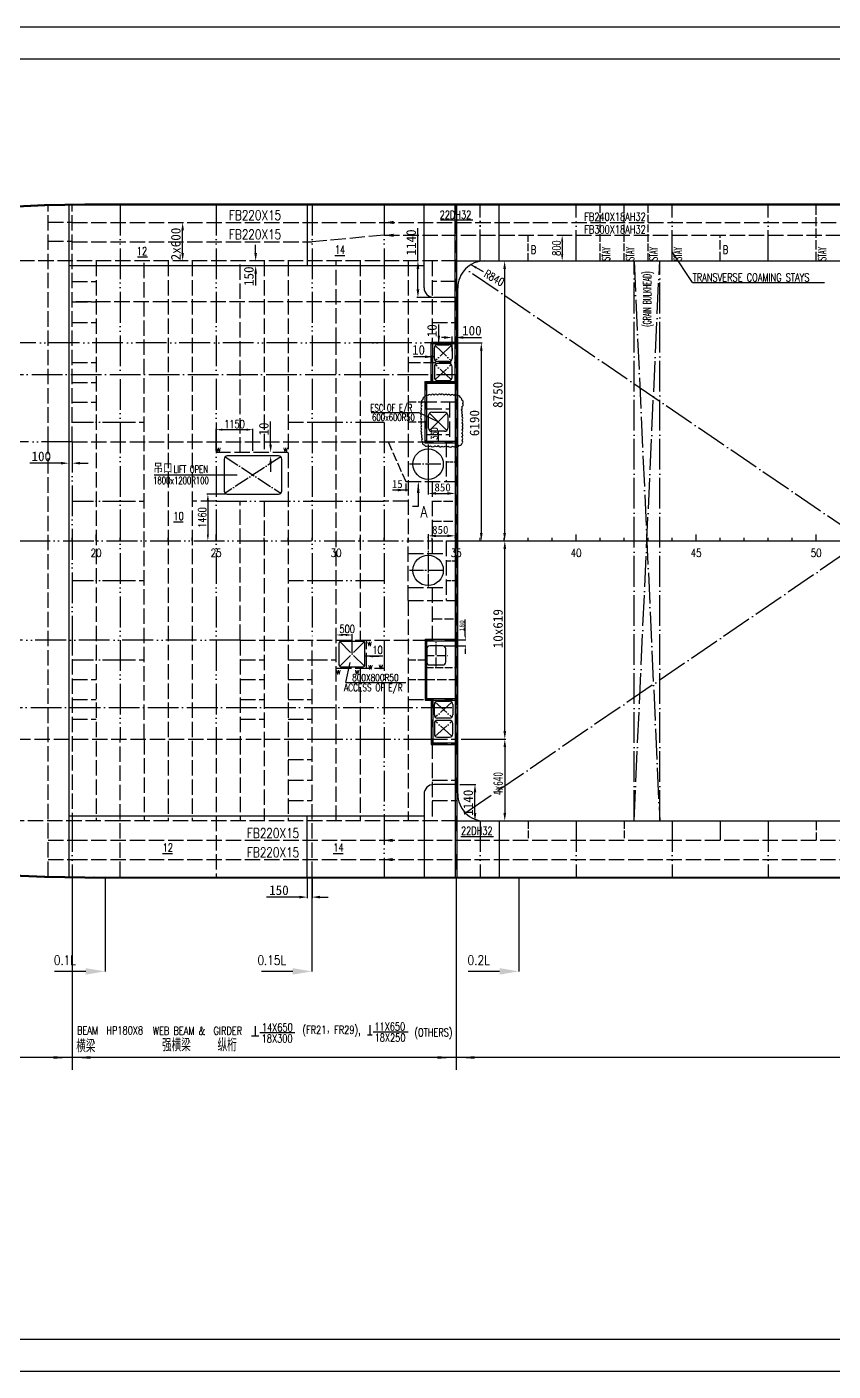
# Model space of a CAD drawing. Extents: x 415194 to 563994, y 496977 to 539177.
# Drawn here: x 435786 to 460978, y 497077 to 539077 of the extents above; entities that cross this region are included whole.
import ezdxf
from ezdxf.enums import TextEntityAlignment as Align

# ---------------------------------------------------------------- set-up
doc = ezdxf.new("R2010")
doc.units = 0
doc.header["$LTSCALE"] = 40
doc.header["$MEASUREMENT"] = 0
for name, pattern in [('ACAD_ISO02W100', [15, 12, -3]), ('ACAD_ISO03W100', [30, 12, -18]), ('ACAD_ISO04W100', [30.5, 24, -3, 0.5, -3]), ('ACAD_ISO05W100', [34, 24, -3, 0.5, -3, 0.5, -3]), ('S-CENTER', [26, 20, -2, 2, -2])]:
    doc.linetypes.add(name, pattern=pattern)
doc.layers.get('0').update_dxf_attribs({"linetype": 'CONTINUOUS'})
doc.layers.get('DEFPOINTS').update_dxf_attribs({"linetype": 'CONTINUOUS'})
for name, color, linetype in [('9', 6, 'CONTINUOUS'), ('BT_ENG', 7, 'CONTINUOUS'), ('C-CEN', 4, 'ACAD_ISO04W100'), ('C-CON', 4, 'CONTINUOUS'), ('C-DAS', 4, 'ACAD_ISO02W100'), ('FRAME', 7, 'CONTINUOUS'), ('Y-CON', 2, 'CONTINUOUS'), ('Y-DAS', 2, 'ACAD_ISO02W100'), ('Y-H', 2, 'ACAD_ISO03W100'), ('Y-PH', 2, 'ACAD_ISO05W100'), ('切口', 7, 'CONTINUOUS')]:
    doc.layers.add(name, color=color, linetype=linetype)
doc.styles.add('HZ', font='romans.shx', dxfattribs={"width": 0.7, "height": 200})
doc.styles.add('ROMANS', font='romans.shx', dxfattribs={"width": 0.75, "height": 250, "bigfont": 'hzdx.shx'})
doc.dimstyles.new('DIM50', dxfattribs={"dimscale": 50, "dimtxt": 2.5, "dimasz": 2.5, "dimexe": 2, "dimexo": 0.5, "dimgap": 1, "dimtad": 1, "dimdsep": 46, "dimtxsty": 'HZ', "dimcen": -2.5, "dimclrd": 2, "dimclre": 2, "dimclrt": 2, "dimadec": 0, "dimazin": 0, "dimtfac": 1, "dimtmove": 0, "dimatfit": 0, "dimfxl": 1, "dimtolj": 1, "dimarcsym": 0})
doc.dimstyles.new('DM-100', dxfattribs={"dimscale": 0, "dimtxt": 250, "dimasz": 200, "dimexe": 30, "dimexo": 30, "dimgap": 50, "dimtad": 1, "dimdec": 0, "dimzin": 0, "dimdsep": 46, "dimtxsty": 'ROMANS', "dimcen": 0, "dimclrd": 1, "dimclre": 1, "dimclrt": 1, "dimadec": 0, "dimazin": 0, "dimtfac": 1, "dimtdec": 0, "dimtmove": 0, "dimatfit": 3, "dimfxl": 1, "dimtolj": 1, "dimtzin": 0, "dimarcsym": 0})

# ---------------------------------------------------------------- blocks, each defined once
blk = doc.blocks.new('*D57')
at = {"color": 1, "linetype": 'ByBlock', "transparency": 16777216}
blk.add_line((452410, 536426), (452410, 536026), dxfattribs=at)
for points in [[(452376, 536426), (452443, 536426), (452410, 536626)], [(452376, 536026), (452443, 536026), (452410, 535826)]]:
    blk.add_solid(points, dxfattribs=at)
at = {"layer": 'DEFPOINTS', "color": 0, "linetype": 'ByBlock', "transparency": 16777216}
for p in [(452410, 536626), (452410, 535826), (452410, 535826)]:
    blk.add_point(p, dxfattribs=at)
at = {"color": 1, "linetype": 'ByBlock', "transparency": 16777216, "insert": (452235, 536226), "char_height": 250, "attachment_point": 5, "rotation": 90, "style": 'ROMANS'}
blk.add_mtext('\\A1;800', dxfattribs=at)
blk = doc.blocks.new('*D165')
at = {"color": 3, "linetype": 'ByBlock', "transparency": 16777216}
for p, q in [((436746, 529505), (435771, 529505)), ((436996, 529567), (436996, 529535)), ((437096, 529567), (437096, 529535)), ((437346, 529505), (437596, 529505))]:
    blk.add_line(p, q, dxfattribs=at)
for points in [[(436746, 529546), (436746, 529463), (436996, 529505)], [(437346, 529546), (437346, 529463), (437096, 529505)]]:
    blk.add_solid(points, dxfattribs=at)
at = {"layer": 'DEFPOINTS', "color": 0, "linetype": 'ByBlock', "transparency": 16777216}
for p in [(436996, 529505), (436996, 529505), (437096, 529505)]:
    blk.add_point(p, dxfattribs=at)
at = {"color": 3, "linetype": 'ByBlock', "transparency": 16777216, "insert": (436134, 529717), "char_height": 300, "attachment_point": 5}
blk.add_mtext('\\A1;100', dxfattribs=at)
blk = doc.blocks.new('*D169')
at = {"color": 3, "linetype": 'ByBlock', "transparency": 16777216}
for p, q in [((450509, 535826), (450641, 535826)), ((450611, 535576), (450611, 527326)), ((450509, 527076), (450641, 527076))]:
    blk.add_line(p, q, dxfattribs=at)
for points in [[(450570, 535576), (450653, 535576), (450611, 535826)], [(450570, 527326), (450653, 527326), (450611, 527076)]]:
    blk.add_solid(points, dxfattribs=at)
at = {"layer": 'DEFPOINTS', "color": 0, "linetype": 'ByBlock', "transparency": 16777216}
for p in [(450446, 535826), (450446, 527076), (450611, 527076)]:
    blk.add_point(p, dxfattribs=at)
at = {"color": 3, "linetype": 'ByBlock', "transparency": 16777216, "insert": (450399, 531641), "char_height": 300, "attachment_point": 5, "rotation": 90}
blk.add_mtext('\\A1;8750', dxfattribs=at)
blk = doc.blocks.new('*D172')
at = {"color": 3, "linetype": 'ByBlock', "transparency": 16777216}
for p, q in [((448221, 527178), (448221, 527205)), ((448471, 527235), (448821, 527235)), ((449071, 527178), (449071, 527205))]:
    blk.add_line(p, q, dxfattribs=at)
for points in [[(448471, 527276), (448471, 527193), (448221, 527235)], [(448821, 527276), (448821, 527193), (449071, 527235)]]:
    blk.add_solid(points, dxfattribs=at)
at = {"layer": 'DEFPOINTS', "color": 0, "linetype": 'ByBlock', "transparency": 16777216}
for p in [(448221, 527240), (449071, 527240), (449071, 527235)]:
    blk.add_point(p, dxfattribs=at)
at = {"color": 3, "linetype": 'ByBlock', "transparency": 16777216, "insert": (448601, 527422), "char_height": 250, "attachment_point": 5}
blk.add_mtext('\\A1;850', dxfattribs=at)
blk = doc.blocks.new('*D166')
at = {"color": 3, "linetype": 'ByBlock', "transparency": 16777216}
for p, q in [((444446, 516574), (444446, 515917)), ((444596, 516574), (444596, 515917)), ((444196, 515947), (443171, 515947)), ((444846, 515947), (445096, 515947))]:
    blk.add_line(p, q, dxfattribs=at)
for points in [[(444196, 515989), (444196, 515905), (444446, 515947)], [(444846, 515989), (444846, 515905), (444596, 515947)]]:
    blk.add_solid(points, dxfattribs=at)
at = {"layer": 'DEFPOINTS', "color": 0, "linetype": 'ByBlock', "transparency": 16777216}
for p in [(444446, 516636), (444596, 516636), (444596, 515947)]:
    blk.add_point(p, dxfattribs=at)
at = {"color": 3, "linetype": 'ByBlock', "transparency": 16777216, "insert": (443559, 516160), "char_height": 300, "attachment_point": 5}
blk.add_mtext('\\A1;150', dxfattribs=at)
blk = doc.blocks.new('*D171')
at = {"color": 3, "linetype": 'ByBlock', "transparency": 16777216}
for p, q in [((449383, 524106), (449383, 524618)), ((448690, 523801), (449398, 523801)), ((448879, 523981), (449398, 523981)), ((449383, 523676), (449383, 523551))]:
    blk.add_line(p, q, dxfattribs=at)
for points in [[(449362, 524106), (449404, 524106), (449383, 523981)], [(449362, 523676), (449404, 523676), (449383, 523801)]]:
    blk.add_solid(points, dxfattribs=at)
at = {"layer": 'DEFPOINTS', "color": 0, "linetype": 'ByBlock', "transparency": 16777216}
for p in [(448659, 523801), (448848, 523981), (449383, 523981)]:
    blk.add_point(p, dxfattribs=at)
at = {"color": 3, "linetype": 'ByBlock', "transparency": 16777216, "insert": (449277, 524424), "char_height": 150, "attachment_point": 5, "rotation": 90}
blk.add_mtext('\\A1;180', dxfattribs=at)
blk = doc.blocks.new('*D170')
at = {"color": 3, "linetype": 'ByBlock', "transparency": 16777216}
for p, q in [((449209, 519466), (449716, 519466)), ((449686, 518576), (449686, 519216)), ((449442, 518326), (449716, 518326))]:
    blk.add_line(p, q, dxfattribs=at)
for points in [[(449644, 519216), (449727, 519216), (449686, 519466)], [(449644, 518576), (449727, 518576), (449686, 518326)]]:
    blk.add_solid(points, dxfattribs=at)
at = {"layer": 'DEFPOINTS', "color": 0, "linetype": 'ByBlock', "transparency": 16777216}
for p in [(449146, 519466), (449686, 519466), (449379, 518326)]:
    blk.add_point(p, dxfattribs=at)
at = {"color": 3, "linetype": 'ByBlock', "transparency": 16777216, "insert": (449473, 518896), "char_height": 300, "attachment_point": 5, "rotation": 90}
blk.add_mtext('\\A1;1140', dxfattribs=at)
blk = doc.blocks.new('*D168')
at = {"color": 3, "linetype": 'ByBlock', "transparency": 16777216}
for p, q in [((444051, 530086), (444051, 530811)), ((444021, 529836), (444021, 529836)), ((444021, 529736), (444021, 529736)), ((444051, 529486), (444051, 529236))]:
    blk.add_line(p, q, dxfattribs=at)
for points in [[(444009, 530086), (444092, 530086), (444051, 529836)], [(444009, 529486), (444092, 529486), (444051, 529736)]]:
    blk.add_solid(points, dxfattribs=at)
at = {"layer": 'DEFPOINTS', "color": 0, "linetype": 'ByBlock', "transparency": 16777216}
for p in [(444051, 529836), (444083, 529836), (444083, 529736)]:
    blk.add_point(p, dxfattribs=at)
at = {"color": 3, "linetype": 'ByBlock', "transparency": 16777216, "insert": (443838, 530573), "char_height": 300, "attachment_point": 5, "rotation": 90}
blk.add_mtext('\\A1;10', dxfattribs=at)
blk = doc.blocks.new('*D167')
at = {"color": 1, "linetype": 'ByBlock', "transparency": 16777216}
for p, q in [((442346, 529889), (442346, 530582)), ((443296, 530552), (442546, 530552)), ((443496, 529889), (443496, 530582))]:
    blk.add_line(p, q, dxfattribs=at)
for points in [[(442546, 530586), (442546, 530519), (442346, 530552)], [(443296, 530586), (443296, 530519), (443496, 530552)]]:
    blk.add_solid(points, dxfattribs=at)
at = {"layer": 'DEFPOINTS', "color": 0, "linetype": 'ByBlock', "transparency": 16777216}
for p in [(442346, 530552), (442346, 529859), (443496, 529859)]:
    blk.add_point(p, dxfattribs=at)
at = {"color": 1, "linetype": 'ByBlock', "transparency": 16777216, "insert": (442921, 530727), "char_height": 250, "attachment_point": 5, "style": 'ROMANS'}
blk.add_mtext('\\A1;1150', dxfattribs=at)
blk = doc.blocks.new('*D173')
at = {"color": 1, "linetype": 'ByBlock', "transparency": 16777216}
blk.add_line((449956, 535481), (449550, 535711), dxfattribs=at)
blk.add_solid([(449740, 535641), (449708, 535583), (449550, 535711)], dxfattribs=at)
at = {"layer": 'DEFPOINTS', "color": 0, "linetype": 'ByBlock', "transparency": 16777216}
for p in [(449550, 535711), (450281, 535297)]:
    blk.add_point(p, dxfattribs=at)
at = {"color": 1, "linetype": 'ByBlock', "transparency": 16777216, "insert": (450286, 535293), "char_height": 250, "attachment_point": 5, "rotation": 330.4586, "style": 'ROMANS'}
blk.add_mtext('\\A1;R840', dxfattribs=at)

msp = doc.modelspace()

# ---------------------------------------------------------------- linework, layer by layer
at = {"color": 2}
for p, q in [((417794.48, 538077.25), (562894.48, 538077.25)), ((417794.48, 498077.25), (562894.48, 498077.25))]:
    msp.add_line(p, q, dxfattribs=at)
for p, q in [((437098.49, 533506.5), (437098.49, 512524.73)), ((449173.49, 527942.61), (449173.49, 533515.61)), ((449173.49, 527942.61), (449173.49, 533515.61)), ((449223.49, 527992.61), (449223.49, 533515.61)), ((449223.49, 527992.61), (449223.49, 533515.61)), ((456580.34, 531090.93), (455948.49, 532044.54)), ((448423.49, 527942.61), (448423.49, 529230.61)), ((448423.49, 529230.61), (449173.49, 529230.61)), ((448423.49, 529230.61), (449173.49, 529230.61)), ((449223.49, 527942.61), (449223.49, 529230.61)), ((448473.49, 527992.61), (448473.49, 529180.61)), ((448473.49, 529180.61), (449173.49, 529180.61)), ((448473.49, 529180.61), (449173.49, 529180.61)), ((448517.79, 528718.49), (448517.79, 529046.8)), ((448617.79, 529146.8), (448973.53, 529146.8)), ((449073.53, 529046.8), (449073.53, 528718.49)), ((449173.49, 527992.61), (449173.49, 529180.61)), ((448517.79, 528454.73), (448517.79, 528126.43)), ((448973.53, 528618.49), (448617.79, 528618.49)), ((448973.53, 528554.73), (448617.79, 528554.73)), ((449073.53, 528126.43), (449073.53, 528454.73)), ((448223.49, 527992.61), (448223.49, 526085.61)), ((448223.49, 527992.61), (449173.49, 527992.61)), ((448273.49, 527942.61), (448273.49, 526135.61)), ((448273.49, 527942.61), (449173.49, 527942.61)), ((448423.49, 527942.61), (449173.49, 527942.61)), ((448473.49, 527992.61), (449173.49, 527992.61)), ((448617.79, 528026.43), (448973.53, 528026.43)), ((449173.49, 527942.61), (449173.49, 519945.61)), ((449173.49, 527942.61), (449173.49, 519945.61)), ((449223.49, 527992.61), (449223.49, 519895.61)), ((449223.49, 527992.61), (449223.49, 519895.61)), ((448039.74, 527016.36), (446543.73, 527016.36)), ((448640.11, 526740.61), (448039.74, 527016.36)), ((448340.11, 526540.61), (448340.11, 526940.61)), ((448440.11, 527040.61), (448840.11, 527040.61)), ((448940.11, 526940.61), (448940.11, 526540.61)), ((448840.11, 526440.61), (448440.11, 526440.61)), ((448223.49, 526085.61), (449173.49, 526085.61)), ((448273.49, 526135.61), (449173.49, 526135.61)), ((436448.49, 523015.61), (436448.49, 523115.61)), ((436448.49, 523015.61), (436448.49, 523115.61)), ((437198.49, 523015.61), (437198.49, 523115.61)), ((437198.49, 523015.61), (437198.49, 523115.61)), ((437948.49, 523015.61), (437948.49, 523215.61)), ((437948.49, 523015.61), (437948.49, 523215.61)), ((438698.49, 523015.61), (438698.49, 523115.61)), ((438698.49, 523015.61), (438698.49, 523115.61)), ((439448.49, 523015.61), (439448.49, 523115.61)), ((439448.49, 523015.61), (439448.49, 523115.61)), ((440198.49, 523015.61), (440198.49, 523115.61)), ((440198.49, 523015.61), (440198.49, 523115.61)), ((440948.49, 523015.61), (440948.49, 523115.61)), ((440948.49, 523015.61), (440948.49, 523115.61)), ((441698.49, 523015.61), (441698.49, 523215.61)), ((441698.49, 523015.61), (441698.49, 523215.61)), ((442448.49, 523015.61), (442448.49, 523115.61)), ((442448.49, 523015.61), (442448.49, 523115.61)), ((443198.49, 523015.61), (443198.49, 523115.61)), ((443198.49, 523015.61), (443198.49, 523115.61)), ((443948.49, 523015.61), (443948.49, 523115.61)), ((443948.49, 523015.61), (443948.49, 523115.61)), ((444698.49, 523015.61), (444698.49, 523115.61)), ((444698.49, 523015.61), (444698.49, 523115.61)), ((445448.49, 523015.61), (445448.49, 523215.61)), ((445448.49, 523015.61), (445448.49, 523215.61)), ((446198.49, 523015.61), (446198.49, 523115.61)), ((446198.49, 523015.61), (446198.49, 523115.61)), ((446948.49, 523015.61), (446948.49, 523115.61)), ((446948.49, 523015.61), (446948.49, 523115.61)), ((447698.49, 523015.61), (447698.49, 523115.61)), ((447698.49, 523015.61), (447698.49, 523115.61)), ((448448.49, 523015.61), (448448.49, 523115.61)), ((449198.49, 523015.61), (449198.49, 523215.61)), ((449198.49, 523015.61), (474698.49, 523015.61)), ((449948.49, 523015.61), (449948.49, 523115.61)), ((450698.49, 523015.61), (450698.49, 523115.61)), ((451448.49, 523015.61), (451448.49, 523115.61)), ((452198.49, 523015.61), (452198.49, 523115.61)), ((452948.49, 523015.61), (452948.49, 523215.61)), ((453698.49, 523015.61), (453698.49, 523115.61)), ((454448.49, 523015.61), (454448.49, 523115.61)), ((455198.49, 523015.61), (455198.49, 523115.61)), ((455948.49, 523015.61), (455948.49, 523115.61)), ((456698.49, 523015.61), (456698.49, 523215.61)), ((457448.49, 523015.61), (457448.49, 523115.61)), ((458198.49, 523015.61), (458198.49, 523115.61)), ((458948.49, 523015.61), (458948.49, 523115.61)), ((459698.49, 523015.61), (459698.49, 523115.61)), ((460448.49, 523015.61), (460448.49, 523215.61)), ((445548.49, 519135.61), (445548.49, 519835.61)), ((445598.49, 519885.61), (446298.49, 519885.61)), ((446348.49, 519135.61), (446348.49, 519835.61)), ((448228.49, 519945.61), (448228.49, 518038.61)), ((448228.49, 519945.61), (449173.49, 519945.61)), ((448268.49, 519895.61), (448268.49, 518088.61)), ((448268.49, 519895.61), (449173.49, 519895.61)), ((448278.33, 519640.61), (448278.33, 519240.61)), ((448778.33, 519740.61), (448378.33, 519740.61)), ((448878.33, 519240.61), (448878.33, 519640.61)), ((449173.49, 519895.61), (449173.49, 516800.61)), ((449173.49, 519895.61), (449173.49, 516800.61)), ((449223.49, 519920.61), (449223.49, 516850.61)), ((449223.49, 519920.61), (449223.49, 516850.61)), ((445753.28, 518594.75), (445888.65, 519212.51)), ((448378.33, 519140.61), (448778.33, 519140.61)), ((445598.49, 519085.61), (446298.49, 519085.61)), ((445753.28, 518594.75), (447625.22, 518594.75)), ((448228.49, 518038.61), (449173.49, 518038.61)), ((448268.49, 518088.61), (449173.49, 518088.61)), ((448423.49, 518038.61), (448423.49, 516660.61)), ((448473.49, 518088.61), (449173.49, 518088.61)), ((448473.49, 518038.61), (448473.49, 516710.61)), ((448473.49, 518038.61), (449173.49, 518038.61)), ((448517.79, 517579.87), (448517.79, 517904.8)), ((448617.79, 518004.8), (448995.54, 518004.8)), ((449095.54, 517904.8), (449095.54, 517579.87)), ((449173.49, 518038.61), (449173.49, 516850.61)), ((449223.49, 518088.61), (449223.49, 516800.61)), ((448995.54, 517479.87), (448617.79, 517479.87)), ((448517.79, 517309.36), (448517.79, 516984.43)), ((448995.54, 517409.36), (448617.79, 517409.36)), ((449095.54, 516984.43), (449095.54, 517309.36)), ((448423.49, 516660.61), (448423.49, 516660.61)), ((448423.49, 516660.61), (449223.49, 516660.61)), ((448473.49, 516710.61), (449173.49, 516710.61)), ((448473.49, 516710.61), (449173.49, 516710.61)), ((448617.79, 516884.43), (448995.54, 516884.43)), ((449173.49, 516800.61), (449173.49, 512515.61)), ((449173.49, 516800.61), (449173.49, 512515.61)), ((449223.49, 516850.61), (449223.49, 512515.61)), ((449223.49, 516850.61), (449223.49, 512515.61)), ((437198.49, 512493.07), (437198.49, 506495.22)), ((438227.59, 512485.61), (438227.59, 509566.61)), ((444692.64, 512515.61), (444692.64, 509566.61)), ((449198.49, 512515.61), (449198.49, 506495.22)), ((451157.69, 512515.61), (451157.69, 509566.61)), ((444153.61, 507643.68), (443068.06, 507643.68)), ((447704.17, 507670.46), (446604.5, 507670.46)), ((556476.48, 506876.36), (421298.49, 506876.36))]:
    msp.add_line(p, q)
at = {"color": 1}
for p, q in [((444548.49, 533518.65), (444548.49, 531615.61)), ((448198.49, 530925.61), (448198.49, 533515.61)), ((450548.49, 531765.61), (450548.49, 533545.62)), ((450548.49, 531770.65), (450548.49, 533515.61)), ((448707.55, 533049.19), (449722.33, 533049.19)), ((439244.64, 531887.67), (439553.96, 531887.67)), ((445407.25, 531932.89), (445716.57, 531932.89)), ((448198.49, 531615.61), (437098.49, 531615.61)), ((449248.55, 530625.61), (448498.49, 530625.61)), ((440363.58, 523610.1), (440672.9, 523610.1)), ((444548.49, 512512.57), (444548.49, 514415.61)), ((449348.83, 513778.13), (450363.62, 513778.13)), ((440027.98, 513254.24), (440337.3, 513254.24)), ((445358.6, 513254.24), (445667.92, 513254.24))]:
    msp.add_line(p, q, dxfattribs=at)
at = {"color": 3, "linetype": 'ByBlock'}
for p, q in [((440652.75, 532015.61), (440652.75, 532715.61)), ((448004.71, 531765.61), (448004.71, 532790.96)), ((442934.65, 532015.61), (442934.65, 532265.61)), ((442934.65, 531365.61), (442934.65, 530995.8)), ((448004.71, 530875.61), (448004.71, 531515.61)), ((448435.99, 530625.61), (447974.71, 530625.61)), ((448657.36, 529146.8), (448657.36, 529779.47)), ((448485.99, 529205.61), (450014.81, 529205.61)), ((448823.53, 529372.32), (448736.55, 529372.32)), ((449073.53, 528945.15), (449073.53, 529402.32)), ((449173.49, 528945.15), (449173.49, 529402.32)), ((449423.49, 529372.32), (449987.34, 529372.32)), ((449984.81, 528955.61), (449984.81, 523265.61)), ((448517.79, 528770.55), (447867.68, 528770.55)), ((448738.03, 527040.61), (448751.55, 527040.61)), ((442353.27, 525075.61), (439760.48, 525075.61)), ((447698.49, 524605.01), (447207.98, 524605.01)), ((447622.53, 524810.11), (447622.53, 524575.01)), ((447698.49, 524810.11), (447698.49, 524575.01)), ((448323.49, 524872.61), (448323.49, 524470.13)), ((449173.49, 524590.58), (449173.49, 524594.2)), ((448573.49, 524500.13), (448923.49, 524500.13)), ((450719.31, 517075.61), (450719.31, 522765.61)), ((449356.42, 516825.61), (450749.31, 516825.61)), ((450656.81, 516825.61), (450689.31, 516825.61)), ((450719.31, 516575.61), (450719.31, 514515.61)), ((450656.81, 514265.61), (450689.31, 514265.61))]:
    msp.add_line(p, q, dxfattribs=at)
at = {"color": 1, "linetype": 'ByBlock'}
for p, q in [((448640.11, 526440.61), (448640.11, 526110.61)), ((448640.11, 526440.61), (448640.11, 526110.61)), ((442018.5, 524475.61), (441410.88, 524475.61)), ((441440.88, 524275.61), (441440.88, 523215.61)), ((445748.49, 520077.54), (445648.49, 520077.54)), ((445948.49, 519515.61), (445948.49, 520107.54)), ((446903.41, 519410.9), (446348.49, 519410.9)), ((446598.49, 519410.9), (446798.49, 519410.9))]:
    msp.add_line(p, q, dxfattribs=at)
at = {"color": 0, "linetype": 'ByBlock'}
for p, q in [((437627.59, 509566.61), (436649.22, 509566.61)), ((444092.64, 509566.61), (443114.27, 509566.61)), ((450557.69, 509566.61), (449579.32, 509566.61))]:
    msp.add_line(p, q, dxfattribs=at)
for points in [[(449410.63, 527307.8, 0.52056705), (449377.28, 527413.3, 0.52056705), (449321.71, 527496.58, 0.52056705), (449227.23, 527546.56, 0.52056705), (449127.2, 527563.21, 0.52056705), (449027.16, 527563.21, 0.52056705), (448927.13, 527568.76, 0.52056705), (448821.54, 527568.76, 0.52056705), (448715.95, 527579.87, 0.52056705), (448615.91, 527574.32, 0.52056705), (448515.88, 527574.32, 0.52056705), (448415.84, 527568.76, 0.52056705), (448315.81, 527557.66, 0.52056705), (448221.33, 527513.24, 0.52056705), (448160.2, 527429.96, 0.52056705), (448126.85, 527335.57, 0.52056705), (448126.85, 527230.07, 0.52056705), (448121.3, 527130.13, 0.52056705), (448115.74, 527030.19, 0.52056705), (448110.18, 526924.69, 0.52056705), (448121.3, 526824.75, 0.52056705), (448121.3, 526719.26, 0.52056705), (448121.3, 526613.76, 0.52056705), (448121.3, 526508.27, 0.52056705), (448126.85, 526408.32, 0.52056705), (448132.41, 526308.38, 0.52056705), (448143.53, 526208.44, 0.52056705), (448149.08, 526108.5, 0.52056705), (448199.1, 526019.66, 0.52056705), (448299.13, 525991.9, 0.52056705), (448399.17, 525991.9, 0.52056705), (448532.55, 525991.9, 0.52056705), (448632.58, 525997.45, 0.52056705), (448754.85, 525980.79, 0.52056705), (448854.88, 525980.79, 0.52056705), (448954.92, 525980.79, 0.52056705), (449082.74, 525980.79, 0.52056705), (449182.77, 525991.9, 0.52056705), (449288.36, 526003, 0.52056705), (449371.73, 526058.53, 0.52056705), (449382.84, 526158.47, 0.52056705), (449371.73, 526258.41, 0.52056705), (449371.73, 526391.67, 0.52056705), (449382.84, 526491.61, 0.52056705), (449382.84, 526597.1, 0.52056705), (449382.84, 526702.6, 0.52056705), (449377.28, 526802.54, 0.52056705), (449377.28, 526908.04, 0.52056705), (449366.17, 527007.98, 0.52056705), (449360.61, 527107.92, 0.52056705), (449371.73, 527207.86, 0.52056705), (449410.63, 527307.8)], [(442048.5, 524475.61), (443648.5, 524475.61, 0.41421356), (443748.5, 524575.61), (443748.5, 525575.61, 0.41421356), (443648.5, 525675.61), (442048.5, 525675.61, 0.41421356), (441948.5, 525575.61), (441948.5, 524575.61, 0.41421356)]]:
    msp.add_lwpolyline(points, format="xyb", close=True)
for points in [[(437198.49, 506876.36, 0, 80, 0), (436616.29, 506876.36, 80, 80, 0)], [(437198.49, 506876.36, 0, 80, 0), (437780.69, 506876.36, 80, 80, 0)], [(449198.49, 506876.36, 0, 80, 0), (448616.29, 506876.36, 80, 80, 0)], [(449198.49, 506876.36, 0, 80, 0), (449780.69, 506876.36, 80, 80, 0)]]:
    msp.add_lwpolyline(points, format="xyseb")
for centre in [(448323.49, 525415.61), (448323.49, 522095.61)]:
    msp.add_circle(centre, 475)
for centre, radius, start, end in [((450088.49, 530925.61), 840, 90, 180.682109), ((448617.79, 529046.8), 100, 90, 180), ((448973.53, 529046.8), 100, 0, 90), ((448617.79, 528718.49), 100, 180, 270), ((448617.79, 528454.73), 100, 90, 180), ((448973.53, 528718.49), 100, 270, 0), ((448973.53, 528454.73), 100, 360, 90), ((448617.79, 528126.43), 100, 180, 270), ((448973.53, 528126.43), 100, 270, 360), ((448440.11, 526940.61), 100, 90, 180), ((448840.11, 526940.61), 100, 360, 90), ((448440.11, 526540.61), 100, 180, 270), ((448840.11, 526540.61), 100, 270, 0), ((445598.49, 519835.61), 50, 90, 180), ((446298.49, 519835.61), 50, 0, 90), ((448378.33, 519640.61), 100, 90, 180), ((448778.33, 519640.61), 100, 0, 90), ((445598.49, 519135.61), 50, 180, 270), ((446298.49, 519135.61), 50, 270, 0), ((448378.33, 519240.61), 100, 180, 270), ((448778.33, 519240.61), 100, 270, 0), ((448617.79, 517904.8), 100, 90, 180), ((448995.54, 517904.8), 100, 0, 90), ((448617.79, 517579.87), 100, 180, 270), ((448995.54, 517579.87), 100, 270, 0), ((448617.79, 517309.36), 100, 90, 180), ((448995.54, 517309.36), 100, 360, 90), ((448617.79, 516984.43), 100, 180, 270), ((448995.54, 516984.43), 100, 270, 360), ((450088.49, 515105.61), 840, 179.317891, 270)]:
    msp.add_arc(centre, radius, start, end)
at = {"color": 1}
msp.add_arc((448498.49, 530925.61), 300, 180, 270, dxfattribs=at)
at = {"color": 1, "linetype": 'ByBlock'}
for points in [[(447248.52, 532915.61), (447248.52, 533015.61), (446948.52, 532965.61)], [(447248.52, 532515.61), (447248.52, 532615.61), (446948.52, 532565.61)], [(448623.44, 526340.61), (448656.77, 526340.61), (448640.11, 526440.61)], [(448623.44, 526210.61), (448656.77, 526210.61), (448640.11, 526110.61)], [(441407.55, 524275.61), (441474.22, 524275.61), (441440.88, 524475.61)], [(441407.55, 523215.61), (441474.22, 523215.61), (441440.88, 523015.61)], [(445648.49, 520110.87), (445648.49, 520044.2), (445448.49, 520077.54)], [(445748.49, 520110.87), (445748.49, 520044.2), (445948.49, 520077.54)], [(446598.49, 519444.23), (446598.49, 519377.56), (446398.49, 519410.9)], [(447218.82, 513710.66), (447218.82, 513610.66), (446918.82, 513660.66)], [(447218.82, 513110.66), (447218.82, 513010.66), (446918.82, 513060.66)]]:
    msp.add_solid(points, dxfattribs=at)
at = {"color": 3, "linetype": 'ByBlock'}
for points in [[(440611.09, 532715.61), (440694.42, 532715.61), (440652.75, 532965.61)], [(440611.09, 532015.61), (440694.42, 532015.61), (440652.75, 531765.61)], [(442892.99, 532015.61), (442976.32, 532015.61), (442934.65, 531765.61)], [(447963.05, 531515.61), (448046.38, 531515.61), (448004.71, 531765.61)], [(442892.99, 531365.61), (442976.32, 531365.61), (442934.65, 531615.61)], [(447963.05, 530875.61), (448046.38, 530875.61), (448004.71, 530625.61)], [(448615.69, 529430.61), (448699.02, 529430.61), (448657.36, 529180.61)], [(448823.53, 529413.99), (448823.53, 529330.65), (449073.53, 529372.32)], [(449423.49, 529413.99), (449423.49, 529330.65), (449173.49, 529372.32)], [(449943.14, 528955.61), (450026.48, 528955.61), (449984.81, 529205.61)], [(448223.49, 528812.21), (448223.49, 528728.88), (448473.49, 528770.55)], [(447372.53, 524646.68), (447372.53, 524563.35), (447622.53, 524605.01)], [(448573.49, 524541.8), (448573.49, 524458.47), (448323.49, 524500.13)], [(448923.49, 524541.8), (448923.49, 524458.47), (449173.49, 524500.13)], [(449943.14, 523265.61), (450026.48, 523265.61), (449984.81, 523015.61)], [(450677.64, 522765.61), (450760.97, 522765.61), (450719.31, 523015.61)], [(450677.64, 517075.61), (450760.97, 517075.61), (450719.31, 516825.61)], [(450677.64, 516575.61), (450760.97, 516575.61), (450719.31, 516825.61)], [(450677.64, 514515.61), (450760.97, 514515.61), (450719.31, 514265.61)]]:
    msp.add_solid(points, dxfattribs=at)
at = {"color": 0, "linetype": 'ByBlock'}
for points in [[(437627.59, 509666.61), (437627.59, 509466.61), (438227.59, 509566.61)], [(444092.64, 509666.61), (444092.64, 509466.61), (444692.64, 509566.61)], [(450557.69, 509666.61), (450557.69, 509466.61), (451157.69, 509566.61)]]:
    msp.add_solid(points, dxfattribs=at)
at = {"layer": '9', "color": 3, "linetype": 'ByBlock'}
for p, q in [((448369.4, 527011.33), (448910.82, 526469.9)), ((448910.82, 527011.33), (448369.4, 526469.9))]:
    msp.add_line(p, q, dxfattribs=at)
msp.add_lwpolyline([(448015.02, 524775.22), (448015.02, 524095.77)], dxfattribs=at)
msp.add_solid([(448056.69, 524517.33), (448015.02, 524900.22), (447973.36, 524517.33)], dxfattribs=at)
at = {"layer": 'BT_ENG'}
for p, q in [((415294.48, 539077.25), (563894.48, 539077.25)), ((415294.48, 497077.25), (563894.48, 497077.25))]:
    msp.add_line(p, q, dxfattribs=at)
at = {"layer": 'C-CEN'}
for p, q in [((454758.99, 531765.61), (455558.99, 514265.61)), ((454758.99, 514265.61), (455558.99, 531765.61)), ((454758.99, 514265.61), (454758.99, 531765.61)), ((455558.99, 514265.61), (455558.99, 531765.61)), ((474457.22, 531597.19), (449491, 514515.19)), ((474698.49, 514325.61), (449491, 531516.04))]:
    msp.add_line(p, q, dxfattribs=at)
at = {"layer": 'C-CEN', "ltscale": 0.5}
for p, q in [((449044.24, 529117.51), (448547.08, 528647.78)), ((448547.08, 529117.51), (449044.24, 528647.78)), ((448547.08, 528055.72), (449044.24, 528525.45)), ((449044.24, 528055.72), (448547.08, 528525.45)), ((443719.21, 525646.33), (441977.79, 524504.9)), ((441977.79, 525646.33), (443719.21, 524504.9)), ((446333.85, 519870.97), (445563.14, 519100.26)), ((445563.14, 519870.97), (446333.85, 519100.26)), ((448547.08, 517975.51), (449066.25, 517509.16)), ((449066.25, 517975.51), (448547.08, 517509.16)), ((448547.08, 516913.72), (449066.25, 517380.07)), ((449066.25, 516913.72), (448547.08, 517380.07))]:
    msp.add_line(p, q, dxfattribs=at)
at = {"layer": 'C-CEN', "color": 1}
for p, q in [((421298.49, 528215.61), (446141.7, 528215.61)), ((446141.7, 528215.61), (449248.5, 528215.61)), ((421268.49, 517815.61), (449248.54, 517815.61))]:
    msp.add_line(p, q, dxfattribs=at)
at = {"layer": 'C-CEN', "ltscale": 0.3}
for p, q in [((448578.33, 519090.61), (448578.33, 519849.61)), ((448228.33, 519440.61), (448928.33, 519440.61))]:
    msp.add_line(p, q, dxfattribs=at)
at = {"layer": 'C-CON'}
for p, q in [((449248.55, 515115.61), (449248.49, 530915.61)), ((449248.55, 515115.61), (449248.49, 530915.61)), ((456580.34, 531090.93), (460711.61, 531090.93)), ((449248.55, 515405.61), (448498.49, 515405.61)), ((448198.49, 515105.61), (448198.49, 512515.61)), ((448198.49, 514415.61), (437098.49, 514415.61)), ((450548.49, 514265.61), (450548.49, 512485.61))]:
    msp.add_line(p, q, dxfattribs=at)
for points in [[(421268.49, 531556.79), (422687.91, 531865.98), (424593.44, 532217.26), (425823.77, 532410.52), (427844.33, 532702.53), (430114.62, 533011.02), (431095.05, 533132.92), (432720.73, 533306.59), (434346.65, 533434.06), (436341.67, 533523.9), (437598.2, 533544.82), (437886.75, 533545.62), (467848.49, 533545.62)], [(421298.49, 531532.63), (422693.82, 531836.57), (424598.49, 532187.69), (425828.24, 532380.86), (427848.49, 532672.82), (430118.49, 532981.27), (431098.49, 533103.12), (432723.49, 533276.72), (434348.49, 533404.12), (436342.59, 533493.92), (437598.49, 533514.82), (437886.79, 533515.62), (437882.39, 533515.62), (437886.79, 533515.62), (440848.49, 533515.62), (444005.99, 533515.62), (444098.49, 533515.62), (447348.49, 533515.62), (450598.49, 533515.62), (457098.49, 533515.62), (463598.49, 533515.62), (467848.49, 533515.62)], [(421268.49, 514474.43), (422687.91, 514165.25), (424593.44, 513813.97), (425823.77, 513620.71), (427844.33, 513328.7), (430114.62, 513020.21), (431095.05, 512898.31), (432720.73, 512724.64), (434346.65, 512597.17), (436341.67, 512507.32), (437598.2, 512486.41), (437886.75, 512485.61), (467848.49, 512485.61)], [(421298.49, 514498.6), (422693.82, 514194.66), (424598.49, 513843.54), (425828.24, 513650.37), (427848.49, 513358.41), (430118.49, 513049.96), (431098.49, 512928.11), (432723.49, 512754.51), (434348.49, 512627.11), (436342.59, 512537.31), (437598.49, 512516.41), (437886.79, 512515.61), (437882.39, 512515.61), (437886.79, 512515.61), (440848.49, 512515.61), (444005.99, 512515.61), (444098.49, 512515.61), (447348.49, 512515.61), (450598.49, 512515.61), (457098.49, 512515.61), (463598.49, 512515.61), (467848.49, 512515.61)]]:
    msp.add_lwpolyline(points, dxfattribs=at)
msp.add_arc((448498.49, 515105.61), 300, 90, 180, dxfattribs=at)
at = {"layer": 'C-DAS'}
for p, q in [((436448.49, 526110.61), (436448.49, 533507.71)), ((437198.49, 532965.61), (524198.49, 532965.61)), ((446948.52, 532565.61), (444698.49, 532365.61)), ((446948.52, 532565.61), (444698.49, 532365.61)), ((446948.52, 532565.61), (464948.49, 532565.61)), ((446948.52, 532565.61), (450548.49, 532565.61)), ((437198.49, 532365.61), (444698.49, 532365.61)), ((437948.49, 531765.61), (437948.49, 514265.61)), ((439448.49, 516825.61), (439448.49, 531765.61)), ((440198.49, 531765.61), (440198.49, 514265.61)), ((440948.49, 531765.61), (440948.49, 514265.61)), ((442448.49, 525775.61), (442448.49, 531765.61)), ((443198.49, 531765.61), (443198.49, 525775.61)), ((443948.49, 531765.61), (443948.49, 514265.61)), ((445448.49, 529205.61), (445448.49, 531765.61)), ((446198.49, 531765.61), (446198.49, 529205.61)), ((447698.49, 531765.61), (447698.49, 526110.61)), ((448448.49, 531765.61), (448448.49, 529205.61)), ((445448.49, 516825.61), (445448.49, 529205.61)), ((446198.49, 529205.61), (446198.49, 519920.61)), ((448273.49, 527140.61), (448990.11, 527140.61)), ((448990.11, 527348.61), (448990.11, 526110.61)), ((448273.49, 526340.61), (448990.11, 526340.61)), ((436448.49, 512523.52), (436448.49, 526110.61)), ((447698.49, 526110.61), (447698.49, 523015.61)), ((448884.62, 526110.61), (448884.62, 524872.61)), ((443948.49, 525775.61), (441698.49, 525775.61)), ((448448.49, 524872.61), (448448.49, 522626.78)), ((442448.49, 519920.61), (442448.49, 524253.61)), ((443198.49, 524253.61), (443198.49, 514265.61)), ((448884.62, 523015.61), (448884.62, 521158.61)), ((447698.49, 522626.78), (448884.62, 522626.78)), ((447698.49, 521564.45), (448884.62, 521564.45)), ((448448.49, 521564.45), (448448.49, 519920.61)), ((447698.49, 521158.61), (447698.49, 514265.61)), ((446398.49, 519035.61), (446398.49, 519920.61)), ((445448.49, 519035.61), (446948.52, 519035.61)), ((446198.49, 519035.61), (446198.49, 516825.61)), ((439448.49, 516825.61), (439448.49, 514265.61)), ((442448.49, 516825.61), (442448.49, 514265.61)), ((445448.49, 514265.61), (445448.49, 516825.61)), ((446198.49, 516800.61), (446198.49, 514265.61)), ((448448.49, 516685.61), (448448.49, 514265.61)), ((437198.49, 513665.61), (449173.49, 513665.61)), ((449173.49, 513665.61), (521173.49, 513665.61)), ((437198.49, 513065.61), (449173.49, 513065.61)), ((449173.49, 513065.61), (521173.49, 513065.61))]:
    msp.add_line(p, q, dxfattribs=at)
at = {"layer": 'C-DAS', "color": 3, "linetype": 'S-CENTER', "ltscale": 0.6}
for p, q in [((448720.8, 525415.61), (447740.61, 525415.61)), ((448798.49, 522095.61), (447740.61, 522095.61))]:
    msp.add_line(p, q, dxfattribs=at)
at = {"layer": 'DEFPOINTS', "color": 0, "linetype": 'ByBlock'}
for p in [(448498.49, 530625.61), (448423.49, 529205.61), (449173.49, 529372.32), (449073.53, 528882.65), (449173.49, 528882.65), (449173.49, 527129.93), (448781.55, 527040.61), (448800.53, 527040.61), (448440.11, 526440.61), (448840.11, 526440.61), (447740.61, 525491.61), (447622.53, 524872.61), (447622.53, 524605.01), (447698.49, 524872.61), (448323.49, 524872.61), (449173.49, 524653.08), (449173.49, 524624.2), (445948.49, 519485.61), (448423.49, 516685.61), (450719.31, 516825.61), (450719.31, 514265.61), (450719.31, 514265.61)]:
    msp.add_point(p, dxfattribs=at)
at = {"layer": 'Y-CON'}
for p, q in [((449223.49, 531765.61), (521173.49, 531765.61)), ((449223.49, 531765.61), (450548.49, 531765.61)), ((449223.49, 514265.61), (521173.49, 514265.61)), ((449223.49, 514265.61), (450548.49, 514265.61)), ((442917.46, 507856.73), (442917.46, 507553.03)), ((446502.67, 507883.51), (446502.67, 507579.8)), ((442806.14, 507553.03), (443028.79, 507553.03)), ((446434.33, 507579.8), (446571.01, 507579.8))]:
    msp.add_line(p, q, dxfattribs=at)
at = {"layer": 'Y-DAS'}
for p, q in [((437198.49, 526110.61), (437198.49, 533508.16)), ((436448.49, 532980.53), (437198.49, 532980.53)), ((436448.49, 532380.53), (437198.49, 532380.53)), ((449223.49, 531765.61), (431198.49, 531765.61)), ((437198.49, 531125.61), (437948.49, 531125.61)), ((449198.49, 531125.61), (448448.49, 531125.61)), ((449198.49, 530485.61), (437198.49, 530485.61)), ((437198.49, 530485.61), (437948.49, 530485.61)), ((437198.49, 529845.61), (437948.49, 529845.61)), ((448448.49, 529845.61), (449198.49, 529845.61)), ((437198.49, 528586.61), (437948.49, 528586.61)), ((437198.49, 527967.61), (437948.49, 527967.61)), ((448448.49, 527967.61), (449173.49, 527967.61)), ((437198.49, 527348.61), (437948.49, 527348.61)), ((449198.49, 527348.61), (448248.49, 527348.61)), ((438698.49, 526729.61), (439448.49, 526729.61)), ((443948.49, 526729.61), (444698.49, 526729.61)), ((437198.49, 526110.61), (448248.49, 526110.61)), ((437198.49, 526110.61), (448248.49, 526110.61)), ((447622.53, 524872.61), (449198.49, 524872.61)), ((438698.49, 524253.61), (439448.49, 524253.61)), ((441698.49, 524253.61), (440948.49, 524253.61)), ((447698.49, 524253.61), (446948.49, 524253.61)), ((447698.49, 521158.61), (447698.49, 523015.61)), ((447698.49, 523015.61), (449198.49, 523015.61)), ((438698.49, 521777.61), (439448.49, 521777.61)), ((443948.49, 521777.61), (444698.49, 521777.61)), ((447698.49, 521158.61), (449198.49, 521158.61)), ((437198.49, 519920.61), (437198.49, 514265.61)), ((442448.49, 519920.61), (448248.49, 519920.61)), ((442448.49, 519920.61), (442448.49, 516825.61)), ((444698.49, 512515.61), (444698.49, 519920.61)), ((438698.49, 519301.61), (439448.49, 519301.61)), ((442448.49, 519301.61), (443198.49, 519301.61)), ((443948.49, 519301.61), (444698.49, 519301.61)), ((444698.49, 519301.61), (445448.49, 519301.61)), ((437198.49, 518682.61), (437948.49, 518682.61)), ((442448.49, 518682.61), (443198.49, 518682.61)), ((443948.49, 518682.61), (444698.49, 518682.61)), ((437198.49, 518063.61), (437948.49, 518063.61)), ((442448.49, 518063.61), (443198.49, 518063.61)), ((442448.49, 518063.61), (443198.49, 518063.61)), ((443948.49, 518063.61), (444698.49, 518063.61)), ((447698.49, 518063.61), (448448.49, 518063.61)), ((437198.49, 517444.61), (437948.49, 517444.61)), ((442448.49, 517444.61), (443198.49, 517444.61)), ((443948.49, 517444.61), (444698.49, 517444.61)), ((426423.49, 516825.61), (443948.49, 516825.61)), ((438698.49, 512515.61), (438698.49, 516825.61)), ((441698.49, 516825.61), (441698.49, 512515.61)), ((443948.49, 516825.61), (444698.49, 516825.61)), ((448448.49, 516825.61), (449198.49, 516825.61)), ((448448.49, 516685.61), (449198.49, 516685.61)), ((443948.49, 516185.61), (444698.49, 516185.61)), ((443948.49, 515545.61), (444698.49, 515545.61)), ((448448.49, 515545.61), (449198.49, 515545.61)), ((443948.49, 514905.61), (444698.49, 514905.61)), ((448448.49, 514905.61), (449198.49, 514905.61)), ((438698.49, 514265.61), (431198.49, 514265.61)), ((449223.49, 514265.61), (438698.49, 514265.61)), ((436448.49, 513665.61), (437198.49, 513665.61)), ((436448.49, 513065.61), (437198.49, 513065.61))]:
    msp.add_line(p, q, dxfattribs=at)
at = {"layer": 'Y-DAS', "ltscale": 0.5}
for p, q in [((453698.49, 531765.61), (453698.49, 533515.62)), ((454448.49, 531765.61), (454448.49, 533515.62)), ((455198.49, 531765.61), (455198.49, 533515.62)), ((451448.49, 531765.61), (451448.49, 532565.61)), ((449948.49, 531790.61), (449948.49, 532415.61)), ((449948.49, 531790.61), (449948.49, 532415.61)), ((448248.49, 527348.61), (447698.49, 527348.61)), ((448248.49, 526729.61), (447698.49, 526729.61)), ((447698.49, 519301.61), (448248.49, 519301.61)), ((448248.49, 519061.61), (449198.49, 519061.61)), ((447698.49, 518682.61), (448248.49, 518682.61)), ((449948.49, 514240.61), (449948.49, 513615.61)), ((449948.49, 514240.61), (449948.49, 513615.61)), ((451448.49, 514265.61), (451448.49, 513665.61)), ((454448.49, 514265.61), (454448.49, 513665.61)), ((457448.49, 514265.61), (457448.49, 513665.61))]:
    msp.add_line(p, q, dxfattribs=at)
at = {"layer": 'Y-DAS', "ltscale": 0.6}
for p, q in [((460448.49, 531765.61), (460448.49, 533515.62)), ((457448.49, 531765.61), (457448.49, 532565.61)), ((447073.49, 526110.61), (447622.53, 524872.61)), ((448448.49, 524253.61), (449173.49, 524253.61)), ((448448.49, 523634.61), (449173.49, 523634.61)), ((449198.49, 523015.61), (449198.49, 523215.61)), ((448473.49, 520580.01), (449198.49, 520580.01)), ((448248.49, 518682.61), (449173.49, 518682.61)), ((457448.49, 514265.61), (457448.49, 513665.61)), ((460448.49, 514265.61), (460448.49, 513665.61))]:
    msp.add_line(p, q, dxfattribs=at)
at = {"layer": 'Y-DAS', "ltscale": 0.8}
msp.add_line((447698.49, 528586.61), (449173.49, 528586.61), dxfattribs=at)
at = {"layer": 'Y-DAS', "color": 3, "linetype": 'S-CENTER', "ltscale": 0.6}
for p, q in [((448323.49, 526029.8), (448323.49, 524872.61)), ((448323.49, 525953.8), (448323.49, 524796.61)), ((448323.49, 523231.4), (448323.49, 521587.81))]:
    msp.add_line(p, q, dxfattribs=at)
at = {"layer": 'Y-DAS', "ltscale": 0.2}
msp.add_line((448884.62, 525491.61), (449173.49, 525491.61), dxfattribs=at)
at = {"layer": 'Y-DAS', "ltscale": 0.3}
for p, q in [((448884.62, 522396.61), (449173.49, 522396.61)), ((448884.62, 521777.61), (449173.49, 521777.61))]:
    msp.add_line(p, q, dxfattribs=at)
at = {"layer": 'Y-H', "ltscale": 0.5}
for p, q in [((449198.49, 523015.61), (449198.49, 533515.62)), ((449198.49, 527967.61), (449198.49, 533515.61)), ((448448.49, 527967.61), (448448.49, 529205.61)), ((448448.49, 529205.61), (449198.49, 529205.61)), ((448248.49, 527967.61), (448248.49, 526110.61)), ((448248.49, 527967.61), (448248.49, 526110.61)), ((448248.49, 527967.61), (449173.49, 527967.61)), ((449198.49, 527967.61), (449198.49, 519920.61)), ((448248.49, 526110.61), (449173.49, 526110.61)), ((449198.49, 523015.61), (449198.49, 516825.61)), ((448248.49, 519920.61), (448248.49, 518063.61)), ((448248.49, 519920.61), (449198.49, 519920.61)), ((449198.49, 519920.61), (449198.49, 516825.61)), ((448248.49, 518063.61), (449198.49, 518063.61)), ((448448.49, 518038.61), (448448.49, 516685.61))]:
    msp.add_line(p, q, dxfattribs=at)
at = {"layer": 'Y-H'}
msp.add_line((449198.49, 516825.61), (449198.49, 512515.61), dxfattribs=at)
msp.add_line((449198.49, 516825.61), (449198.49, 512515.61), dxfattribs=at)
at = {"layer": 'Y-PH'}
for p, q in [((438698.49, 533515.25), (438698.49, 516825.61)), ((441698.49, 533515.61), (441698.49, 516825.61)), ((444698.49, 533515.61), (444698.49, 519920.61)), ((446948.52, 533515.61), (446948.52, 512515.61)), ((449948.49, 531790.61), (449948.49, 533515.61)), ((449948.49, 531765.61), (449948.49, 533515.61)), ((452948.49, 531765.61), (452948.49, 533515.61)), ((455948.49, 531765.61), (455948.49, 533515.61)), ((458948.49, 531765.61), (458948.49, 533515.61)), ((446948.52, 529205.61), (431348.49, 529205.61)), ((449173.49, 529205.61), (446198.49, 529205.61)), ((444698.49, 526729.61), (446948.52, 526729.61)), ((437198.49, 526110.61), (421298.49, 526110.61)), ((437198.49, 526110.61), (431348.49, 526110.61)), ((437198.49, 526110.61), (437198.49, 519920.61)), ((441698.49, 524253.61), (444698.49, 524253.61)), ((444698.49, 524253.61), (446948.52, 524253.61)), ((448015.02, 524095.77), (447840.06, 524095.77)), ((434198.49, 523015.61), (447698.49, 523015.61)), ((444698.49, 521777.61), (446948.52, 521777.61)), ((442448.49, 519920.61), (434198.49, 519920.61)), ((444698.49, 516825.61), (446948.52, 516825.61)), ((446198.49, 516825.61), (448448.49, 516825.61)), ((437198.49, 514265.61), (437198.49, 512515.61)), ((449948.49, 514265.61), (449948.49, 512515.61)), ((452948.49, 514265.61), (452948.49, 512515.61)), ((455948.49, 514265.61), (455948.49, 512515.61)), ((458948.49, 514265.61), (458948.49, 512515.61))]:
    msp.add_line(p, q, dxfattribs=at)
at = {"layer": 'Y-PH', "ltscale": 0.7}
for p, q in [((437198.49, 526729.61), (438698.49, 526729.61)), ((437198.49, 524253.61), (438698.49, 524253.61)), ((437198.49, 521777.61), (438698.49, 521777.61)), ((437198.49, 519301.61), (438698.49, 519301.61))]:
    msp.add_line(p, q, dxfattribs=at)

# ---------------------------------------------------------------- texts
at = {"style": 'ROMANS'}
for s, height, width, p in [('FB220X15', 300, 0.8, (442916.36, 533193.38)), ('FB220X15', 300, 0.8, (442916.36, 532593.38)), ('w', 200, 0.75, (441776.51, 525891.7)), ('w', 200, 0.75, (443870, 525891.7)), ('w', 200, 0.75, (446495.35, 519831.83)), ('w', 200, 0.75, (446521.03, 519100.5)), ('w', 200, 0.75, (446848.41, 519106.91)), ('w', 200, 0.75, (445520.1, 518945.55)), ('800X800R50', 225, 0.75, (446675.33, 518743.14)), ('w', 200, 0.75, (446103.78, 518940.12)), ('FB220X15', 300, 0.8, (443479.25, 513886.45)), ('FB220X15', 300, 0.8, (443479.25, 513286.45)), ('0.1L', 300, 0.8, (436972.29, 509917.11)), ('0.15L', 300, 0.8, (443437.34, 509917.11)), ('0.2L', 300, 0.8, (449902.39, 509917.11))]:
    msp.add_text(s, height=height, dxfattribs=dict(at, width=width)).set_placement(p, align=Align.MIDDLE)
at = {"style": 'ROMANS', "width": 0.45}
for s, p in [('STAY', (454007.98, 531772.63)), ('STAY', (454757.98, 531772.63)), ('STAY', (455491.31, 531772.63)), ('STAY', (456247.58, 531772.63)), ('STAY', (460757.98, 531772.63)), ('(GRAIN BULKHEAD)', (455289.95, 529702.58))]:
    msp.add_text(s, height=250, rotation=90, dxfattribs=at).set_placement(p)
for s, height, style, width, p in [('ESC OF E/R', 225, 'HZ', 0.7, (446519.35, 527059.08)), ('600x600R50', 225, 'HZ', 0.7, (446572.11, 526764.27)), ('吊口', 300, 'ROMANS', 0.8, (439739.11, 525135.09)), ('1800x1200R100', 225, 'HZ', 0.7, (439728.76, 524794.48)), ('LIFT OPEN', 225, 'HZ', 0.7, (440370.49, 525143.17)), ('ACCESS OF E/R', 225, 'ROMANS', 0.75, (445697.66, 518323.4)), ('纵桁', 400, 'ROMANS', 0.75, (441744.84, 507066.68))]:
    msp.add_text(s, height=height, dxfattribs=dict(style=style, width=width)).set_placement(p)
at = {"color": 3, "linetype": 'ByBlock', "width": 0.7}
msp.add_text('4x640', height=300, rotation=90, dxfattribs=at).set_placement((450656.81, 515080.99))
at = {"color": 1, "char_height": 250, "width": 4189.5335, "attachment_point": 1, "style": 'ROMANS'}
for s, insert in [('22DH32', (448684.3, 533333.13)), ('FB240X18AH32', (453203.51, 533271.31)), ('FB300X18AH32', (453203.51, 532871.31)), ('12', (439221.64, 532196.27)), ('14', (445408.7, 532241.5)), ('B', (451530.5, 532241.5)), ('B', (457530.5, 532241.5)), ('10', (440365.03, 523918.7)), ('22DH32', (449350.28, 514086.73)), ('12', (440029.43, 513562.84)), ('14', (445360.05, 513562.84))]:
    msp.add_mtext(s, dxfattribs=dict(at, insert=insert))
at = {"color": 3, "linetype": 'ByBlock', "char_height": 300, "attachment_point": 5, "rotation": 90}
for s, insert in [('\\A1;2x600', (440440.25, 532293.64)), ('\\A1;1140', (447792.21, 532341.83)), ('\\A1;150', (442722.15, 531286.58)), ('\\A1;10', (448444.86, 529583.32)), ('\\A1;6190', (449772.31, 526698.45)), ('\\A1;10x619', (450506.81, 520274.06))]:
    msp.add_mtext(s, dxfattribs=dict(at, insert=insert))
at = {"insert": (456590.36, 531373.86), "char_height": 250, "width": 4189.5335, "attachment_point": 1, "style": 'ROMANS'}
msp.add_mtext('TRANSVERSE COAMING STAYS', dxfattribs=at)
at = {"color": 3, "linetype": 'ByBlock', "attachment_point": 5}
for s, insert, char_height in [('\\A1;100', (449690.23, 529584.82), 300), ('\\A1;10', (448023.34, 528983.05), 300), ('\\A1;15', (447361.11, 524792.51), 250), ('\\A1;850', (448776.09, 524687.63), 250)]:
    msp.add_mtext(s, dxfattribs=dict(at, insert=insert, char_height=char_height))
at = {"color": 1, "linetype": 'ByBlock', "rotation": 90, "style": 'ROMANS'}
for s, insert, char_height, attachment_point in [('330', (448514.37, 526175.42), 200, 4), ('\\A1;1460', (441265.88, 523745.61), 250, 5)]:
    msp.add_mtext(s, dxfattribs=dict(at, insert=insert, char_height=char_height, attachment_point=attachment_point))
at = {"color": 1, "linetype": 'ByBlock', "char_height": 250, "attachment_point": 5, "style": 'ROMANS'}
for s, insert in [('\\A1;500', (445794.98, 520264.57)), ('\\A1;10', (446743.58, 519608.51))]:
    msp.add_mtext(s, dxfattribs=dict(at, insert=insert))
at = {"attachment_point": 5, "style": 'ROMANS'}
for s, insert, char_height in [('BEAM  HP180X8', (438384.84, 507722.5), 250), ('WEB BEAM &  GIRDER ', (441116.03, 507710.97), 250), ('14X650', (443610.77, 507816.29), 250), ('(FR21，FR29),', (445305.55, 507699.85), 250), ('11X650', (447125.34, 507843.07), 250), ('(OTHERS)', (448489.6, 507617.25), 250), ('横梁', (437629.23, 507234.77), 400), ('强横梁', (440458.1, 507263.24), 400), ('18X300', (443605.46, 507469.32), 250), ('18X250', (447134.1, 507496.1), 250)]:
    msp.add_mtext(s, dxfattribs=dict(at, insert=insert, char_height=char_height))
at = {"layer": 'FRAME', "style": 'ROMANS', "width": 0.8}
for s, height, p in [('A', 350, (448194.02, 523927.72)), ('20', 250, (437948.49, 522640.61)), ('20', 250, (437948.49, 522640.61)), ('25', 250, (441698.49, 522640.61)), ('25', 250, (441698.49, 522640.61)), ('30', 250, (445448.49, 522640.61)), ('35', 250, (449198.49, 522640.61)), ('40', 250, (452948.49, 522640.61)), ('45', 250, (456698.49, 522640.61)), ('50', 250, (460448.49, 522640.61))]:
    msp.add_text(s, height=height, dxfattribs=at).set_placement(p, align=Align.MIDDLE)

# ---------------------------------------------------------------- dimensions: what is measured, and where the dimension line sits
dim = msp.add_linear_dim(base=(452511.6, 531765.61), p1=(452511.6, 532565.61), p2=(452511.6, 531765.61), angle=90, dimstyle='DM-100', override={"dimscale": 1, "dimse1": 1, "dimtmove": 1})
dim.commit()
dim.dimension.update_dxf_attribs({"geometry": '*D57', "text_midpoint": (452336.6, 532165.61), "insert": (102.08, -4059.95)})
dim = msp.add_radius_dim(center=(450382.94, 531236.59), mpoint=(449652.14, 531650.75), dimstyle='DM-100', override={"dimscale": 1, "dimse1": 1, "dimtmove": 1})
dim.commit()
dim.dimension.update_dxf_attribs({"geometry": '*D173', "text_midpoint": (450388.54, 531233.42), "dimtype": 164, "insert": (102.08, -4059.95)})
dim = msp.add_linear_dim(base=(441698.49, 526492.4), p1=(442848.5, 525799.53), p2=(441698.49, 525799.53), dimstyle='DM-100', override={"dimscale": 1, "dimtmove": 1})
dim.commit()
dim.dimension.update_dxf_attribs({"geometry": '*D167', "text_midpoint": (442273.49, 526667.4), "insert": (-647.92, -4059.95)})
at = {"color": 2, "linetype": 'ByBlock'}
dim = msp.add_linear_dim(base=(449484.83, 519920.61), p1=(448760.95, 519740.61), p2=(448949.79, 519920.61), angle=90, dimstyle='DIM50', override={"dimtxt": 3, "dimexe": 0.3, "dimexo": 0.625, "dimgap": 0.625, "dimdec": 1, "dimtxsty": 'STANDARD', "dimcen": 0, "dimclrd": 3, "dimclre": 3, "dimclrt": 3, "dimtdec": 1, "dimtofl": 0, "dimatfit": 3}, dxfattribs=at)
dim.commit()
dim.dimension.update_dxf_attribs({"geometry": '*D171', "text_midpoint": (449484.83, 520364.36), "dimtype": 160, "insert": (102.08, -4059.95)})
at = {"layer": '9', "color": 2, "linetype": 'ByBlock'}
dim = msp.add_linear_dim(base=(449173.49, 523174.63), p1=(448323.49, 523180.32), p2=(449173.49, 523180.32), dimstyle='DIM50', override={"dimscale": 100, "dimexe": 0.3, "dimexo": 0.625, "dimgap": 0.625, "dimdec": 1, "dimtxsty": 'STANDARD', "dimcen": 0, "dimclrd": 3, "dimclre": 3, "dimclrt": 3, "dimtdec": 1, "dimtofl": 0, "dimatfit": 3}, dxfattribs=at)
dim.commit()
dim.dimension.update_dxf_attribs({"geometry": '*D172', "text_midpoint": (448703.16, 523174.63), "dimtype": 160, "insert": (102.08, -4059.95)})
at = {"layer": '切口', "color": 3, "linetype": 'ByBlock'}
dim = msp.add_linear_dim(base=(450713.31, 523015.61), p1=(450548.49, 531765.61), p2=(450548.49, 523015.61), angle=90, dimstyle='DIM50', override={"dimscale": 100, "dimtxt": 3, "dimexe": 0.3, "dimexo": 0.625, "dimgap": 0.625, "dimdec": 1, "dimtxsty": 'STANDARD', "dimclrd": 3, "dimclre": 3, "dimclrt": 3, "dimtdec": 1, "dimtofl": 0, "dimatfit": 3}, dxfattribs=at)
dim.commit()
dim.dimension.update_dxf_attribs({"geometry": '*D169', "text_midpoint": (450713.31, 527581.04), "dimtype": 160, "insert": (102.08, -4059.95)})
for base, p1, p2, text, picture, middle, set_off in [((443402.74, 525775.61), (443435.09, 525675.61), (443435.09, 525775.61), '10', '*D168', (443402.74, 526513.11), (-647.92, -4059.95)), ((449787.84, 515405.61), (449481.2, 514265.61), (449248.55, 515405.61), '1140', '*D170', (449787.84, 514835.61), (102.08, -4059.95))]:
    dim = msp.add_linear_dim(base=base, p1=p1, p2=p2, angle=90, text=text, dimstyle='DIM50', override={"dimscale": 100, "dimtxt": 3, "dimexe": 0.3, "dimexo": 0.625, "dimgap": 0.625, "dimdec": 1, "dimtxsty": 'STANDARD', "dimclrd": 3, "dimclre": 3, "dimclrt": 3, "dimtdec": 1, "dimtofl": 0, "dimatfit": 3}, dxfattribs=at)
    dim.commit()
    dim.dimension.update_dxf_attribs({"geometry": picture, "text_midpoint": middle, "dimtype": 160, "insert": set_off})
for base, p1, p2, picture, middle in [((437098.49, 525444.71), (437198.49, 525444.71), (437098.49, 525444.71), '*D165', (436235.99, 525444.71)), ((444698.49, 511887.1), (444548.49, 512576.42), (444698.49, 512576.42), '*D166', (443660.99, 511887.1))]:
    dim = msp.add_linear_dim(base=base, p1=p1, p2=p2, dimstyle='DIM50', override={"dimscale": 100, "dimtxt": 3, "dimexe": 0.3, "dimexo": 0.625, "dimgap": 0.625, "dimdec": 1, "dimtxsty": 'STANDARD', "dimclrd": 3, "dimclre": 3, "dimclrt": 3, "dimtdec": 1, "dimtofl": 0, "dimatfit": 3}, dxfattribs=at)
    dim.commit()
    dim.dimension.update_dxf_attribs({"geometry": picture, "text_midpoint": middle, "dimtype": 160, "insert": (102.08, -4059.95)})

doc.saveas('drawing.dxf')
